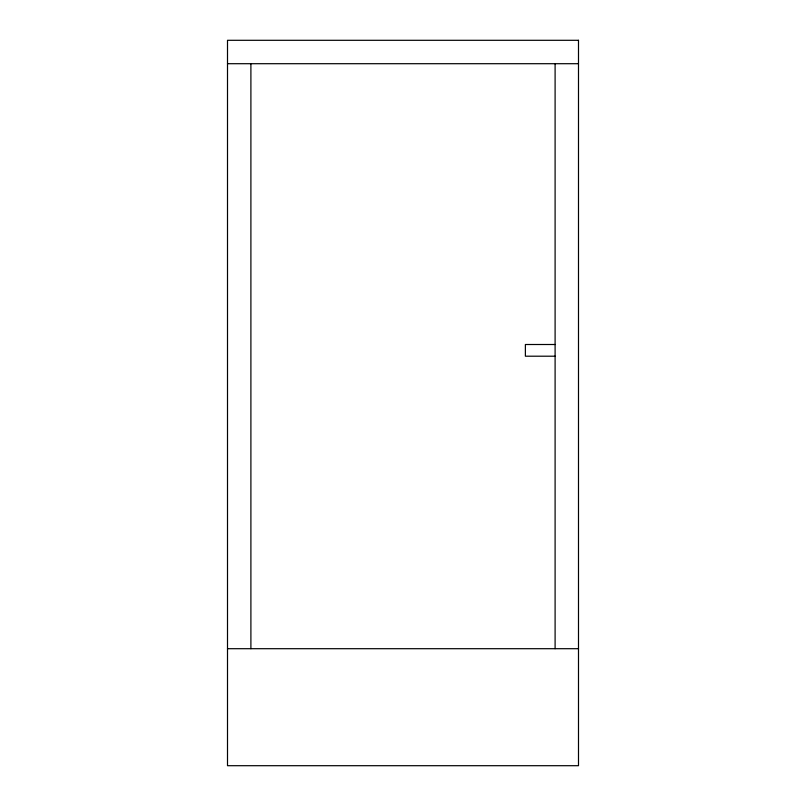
<?xml version="1.0" encoding="UTF-8"?>
<svg xmlns="http://www.w3.org/2000/svg" width="806" height="806" viewBox="0 0 806 806"><rect width="100%" height="100%" fill="white"/><g stroke="black" fill="none" stroke-linecap="round" stroke-linejoin="round"><path stroke-width="1.21" d="M227.504 63.704L578.496 63.704M555.102 344.505L525.381 344.505L525.381 356.202L555.102 356.202M227.504 648.699L578.496 648.699M555.102 63.704L555.102 648.699M250.898 63.704L250.898 648.699M578.496 40.3L227.504 40.3L227.504 765.7L578.496 765.7L578.496 40.3"/></g></svg>
